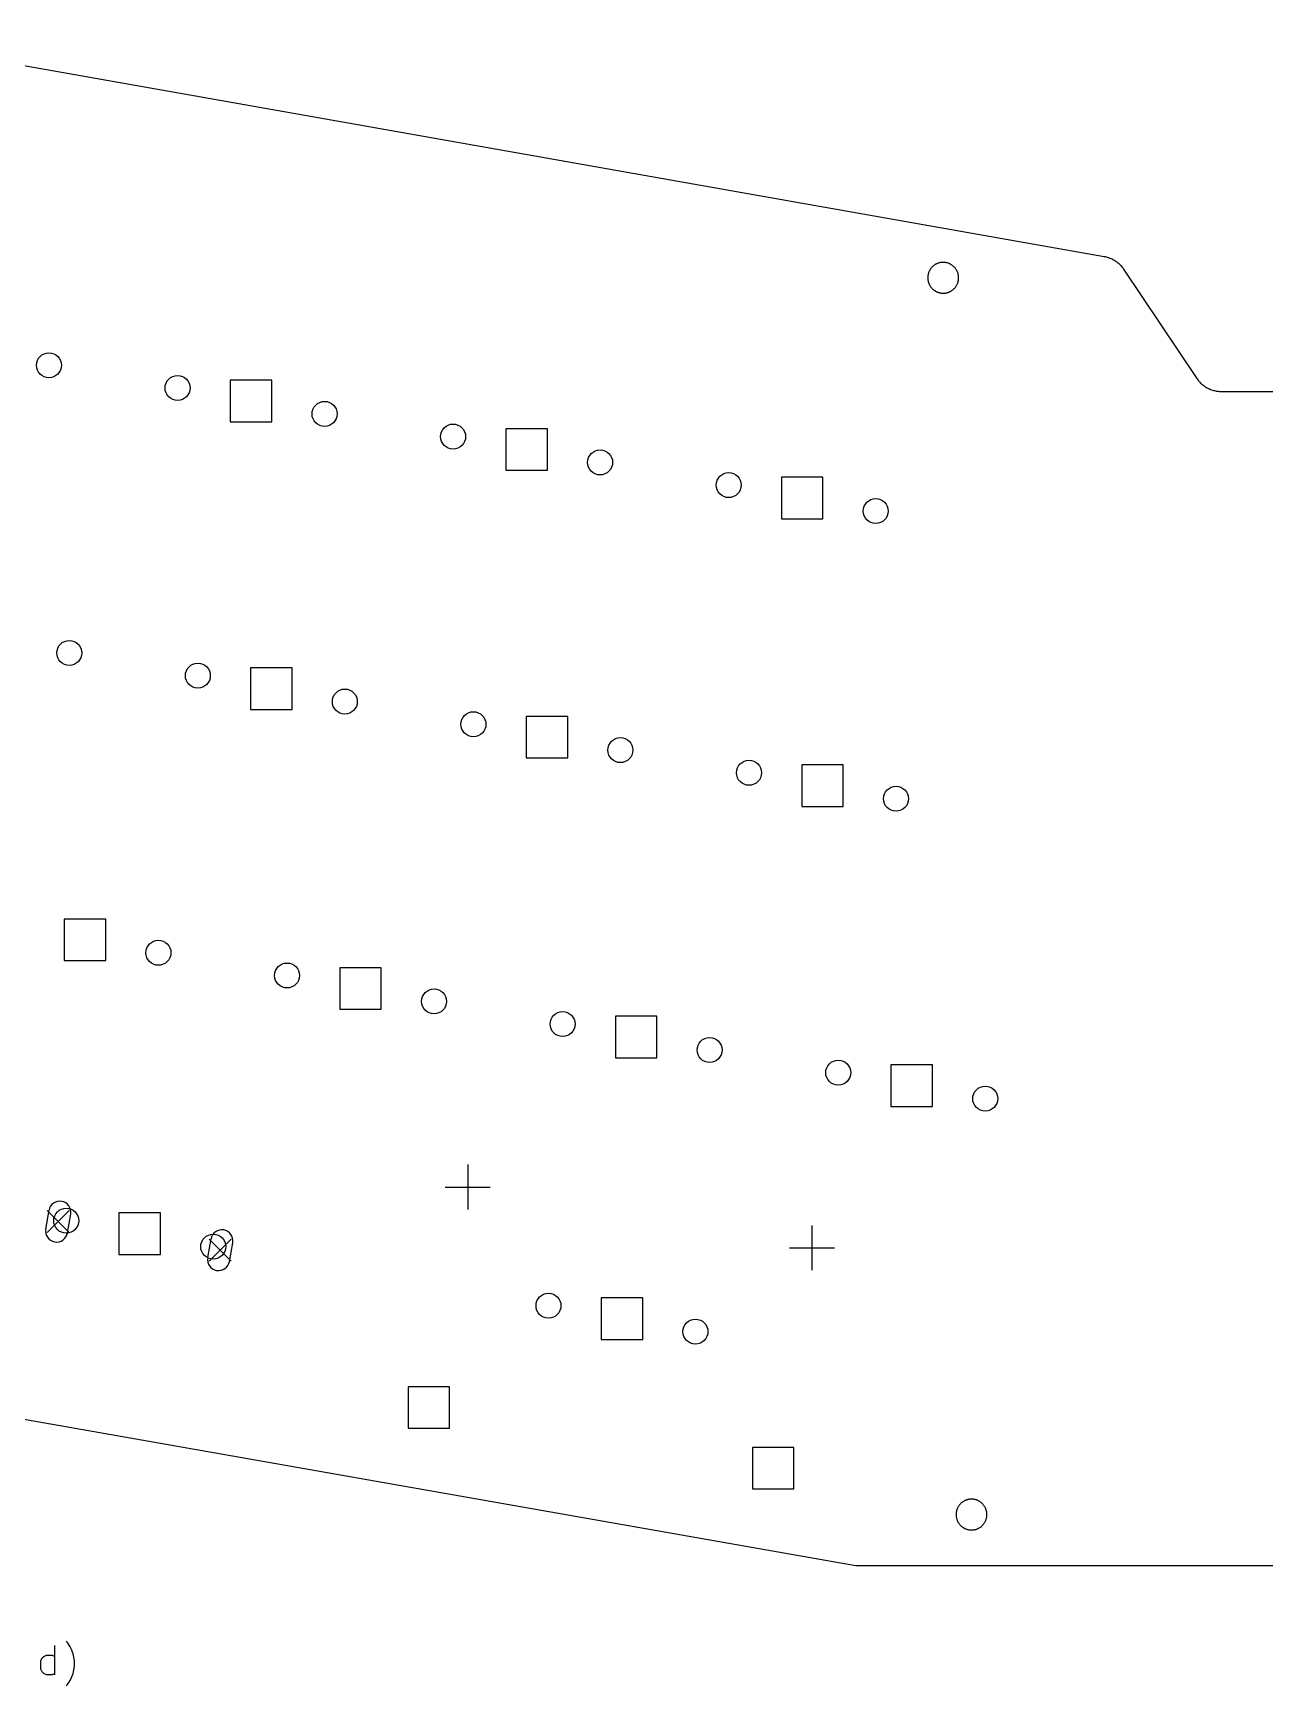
# Model space of a CAD drawing. Extents: x 52 to 383, y -189 to -68.
# Drawn here: x 135.1 to 219, y -180.6 to -68 of the extents above; entities that cross this region are included whole.
import ezdxf

# ---------------------------------------------------------------- set-up
doc = ezdxf.new("R2010")
doc.units = 0
doc.layers.add('BLACK', color=7, linetype='CONTINUOUS')

msp = doc.modelspace()

# ---------------------------------------------------------------- linework, layer by layer
at = {"layer": 'BLACK', "linetype": 'CONTINUOUS'}
for p, q in [((121.931, -68.0206), (208.033, -83.2315)), ((208.033, -83.2315), (208.099, -83.2443)), ((208.099, -83.2443), (208.165, -83.2593)), ((208.165, -83.2593), (208.23, -83.2765)), ((196.062, -84.3764), (196.052, -84.4114)), ((196.073, -84.3417), (196.062, -84.3764)), ((196.085, -84.3074), (196.073, -84.3417)), ((196.099, -84.2736), (196.085, -84.3074)), ((196.114, -84.2402), (196.099, -84.2736)), ((196.13, -84.2074), (196.114, -84.2402)), ((196.147, -84.1752), (196.13, -84.2074)), ((196.165, -84.1436), (196.147, -84.1752)), ((196.184, -84.1126), (196.165, -84.1436)), ((196.204, -84.0824), (196.184, -84.1126)), ((196.226, -84.0528), (196.204, -84.0824)), ((196.248, -84.024), (196.226, -84.0528)), ((196.271, -83.996), (196.248, -84.024)), ((196.296, -83.9688), (196.271, -83.996)), ((196.321, -83.9425), (196.296, -83.9688)), ((196.347, -83.917), (196.321, -83.9425)), ((196.374, -83.8925), (196.347, -83.917)), ((196.402, -83.869), (196.374, -83.8925)), ((196.43, -83.8464), (196.402, -83.869)), ((196.46, -83.8248), (196.43, -83.8464)), ((196.49, -83.8043), (196.46, -83.8248)), ((196.521, -83.7848), (196.49, -83.8043)), ((196.552, -83.7664), (196.521, -83.7848)), ((196.584, -83.7491), (196.552, -83.7664)), ((196.617, -83.7329), (196.584, -83.7491)), ((196.65, -83.7178), (196.617, -83.7329)), ((196.684, -83.704), (196.65, -83.7178)), ((196.718, -83.6913), (196.684, -83.704)), ((196.752, -83.6798), (196.718, -83.6913)), ((196.787, -83.6695), (196.752, -83.6798)), ((196.823, -83.6604), (196.787, -83.6695)), ((196.858, -83.6525), (196.823, -83.6604)), ((196.894, -83.6459), (196.858, -83.6525)), ((196.93, -83.6406), (196.894, -83.6459)), ((196.966, -83.6365), (196.93, -83.6406)), ((197.003, -83.6336), (196.966, -83.6365)), ((197.039, -83.6321), (197.003, -83.6336)), ((197.076, -83.6317), (197.039, -83.6321)), ((197.112, -83.6327), (197.076, -83.6317)), ((197.148, -83.6349), (197.112, -83.6327)), ((197.185, -83.6384), (197.148, -83.6349)), ((197.221, -83.6431), (197.185, -83.6384)), ((197.257, -83.6491), (197.221, -83.6431)), ((197.293, -83.6563), (197.257, -83.6491)), ((197.328, -83.6648), (197.293, -83.6563)), ((197.363, -83.6745), (197.328, -83.6648)), ((197.398, -83.6854), (197.363, -83.6745)), ((197.432, -83.6975), (197.398, -83.6854)), ((197.466, -83.7108), (197.432, -83.6975)), ((197.5, -83.7252), (197.466, -83.7108)), ((197.533, -83.7408), (197.5, -83.7252)), ((197.565, -83.7576), (197.533, -83.7408)), ((197.597, -83.7754), (197.565, -83.7576)), ((197.628, -83.7944), (197.597, -83.7754)), ((197.658, -83.8144), (197.628, -83.7944)), ((197.688, -83.8355), (197.658, -83.8144)), ((197.717, -83.8575), (197.688, -83.8355)), ((197.745, -83.8806), (197.717, -83.8575)), ((197.773, -83.9047), (197.745, -83.8806)), ((197.799, -83.9296), (197.773, -83.9047)), ((197.825, -83.9555), (197.799, -83.9296)), ((197.85, -83.9823), (197.825, -83.9555)), ((197.873, -84.0099), (197.85, -83.9823)), ((197.896, -84.0383), (197.873, -84.0099)), ((197.918, -84.0675), (197.896, -84.0383)), ((197.939, -84.0974), (197.918, -84.0675)), ((197.959, -84.128), (197.939, -84.0974)), ((197.977, -84.1593), (197.959, -84.128)), ((197.995, -84.1913), (197.977, -84.1593)), ((198.011, -84.2238), (197.995, -84.1913)), ((198.027, -84.2568), (198.011, -84.2238)), ((198.041, -84.2904), (198.027, -84.2568)), ((198.054, -84.3245), (198.041, -84.2904)), ((198.066, -84.359), (198.054, -84.3245)), ((198.076, -84.3938), (198.066, -84.359)), ((198.086, -84.4291), (198.076, -84.3938)), ((208.23, -83.2765), (208.294, -83.2958)), ((208.294, -83.2958), (208.357, -83.3173)), ((208.357, -83.3173), (208.42, -83.3409)), ((208.42, -83.3409), (208.482, -83.3667)), ((208.482, -83.3667), (208.543, -83.3944)), ((208.543, -83.3944), (208.604, -83.4243)), ((208.604, -83.4243), (208.663, -83.4561)), ((208.663, -83.4561), (208.721, -83.4899)), ((208.721, -83.4899), (208.778, -83.5256)), ((208.778, -83.5256), (208.833, -83.5632)), ((208.833, -83.5632), (208.888, -83.6026)), ((208.888, -83.6026), (208.94, -83.6439)), ((208.94, -83.6439), (208.992, -83.6869)), ((208.992, -83.6869), (209.042, -83.7316)), ((209.042, -83.7316), (209.091, -83.7779)), ((209.091, -83.7779), (209.138, -83.8259)), ((209.138, -83.8259), (209.183, -83.8754)), ((209.183, -83.8754), (209.227, -83.9264)), ((209.227, -83.9264), (209.269, -83.9789)), ((209.269, -83.9789), (209.309, -84.0327)), ((209.309, -84.0327), (209.347, -84.0878)), ((209.347, -84.0878), (214.336, -91.5345)), ((196.018, -84.6271), (196.017, -84.6635)), ((196.017, -84.6635), (196.017, -84.6999)), ((196.017, -84.6999), (196.018, -84.7364)), ((196.02, -84.5907), (196.018, -84.6271)), ((196.018, -84.7364), (196.02, -84.7727)), ((196.024, -84.5544), (196.02, -84.5907)), ((196.02, -84.7727), (196.024, -84.809)), ((196.029, -84.5183), (196.024, -84.5544)), ((196.024, -84.809), (196.029, -84.8451)), ((196.036, -84.4824), (196.029, -84.5183)), ((196.029, -84.8451), (196.036, -84.881)), ((196.043, -84.4468), (196.036, -84.4824)), ((196.036, -84.881), (196.043, -84.9166)), ((196.052, -84.4114), (196.043, -84.4468)), ((196.043, -84.9166), (196.052, -84.952)), ((196.052, -84.952), (196.062, -84.987)), ((196.062, -84.987), (196.073, -85.0217)), ((196.073, -85.0217), (196.085, -85.056)), ((196.085, -85.056), (196.099, -85.0898)), ((196.099, -85.0898), (196.114, -85.1232)), ((196.114, -85.1232), (196.13, -85.156)), ((196.13, -85.156), (196.147, -85.1882)), ((196.147, -85.1882), (196.165, -85.2198)), ((196.165, -85.2198), (196.184, -85.2508)), ((196.184, -85.2508), (196.204, -85.2811)), ((196.204, -85.2811), (196.226, -85.3106)), ((196.226, -85.3106), (196.248, -85.3394)), ((196.248, -85.3394), (196.271, -85.3674)), ((196.271, -85.3674), (196.296, -85.3946)), ((196.296, -85.3946), (196.321, -85.4209)), ((196.321, -85.4209), (196.347, -85.4464)), ((196.347, -85.4464), (196.374, -85.4709)), ((196.374, -85.4709), (196.402, -85.4944)), ((196.402, -85.4944), (196.43, -85.517)), ((196.43, -85.517), (196.46, -85.5386)), ((197.688, -85.5279), (197.717, -85.5059)), ((197.717, -85.5059), (197.745, -85.4828)), ((197.745, -85.4828), (197.773, -85.4587)), ((197.773, -85.4587), (197.799, -85.4338)), ((197.799, -85.4338), (197.825, -85.4079)), ((197.825, -85.4079), (197.85, -85.3811)), ((197.85, -85.3811), (197.873, -85.3535)), ((197.873, -85.3535), (197.896, -85.3251)), ((197.896, -85.3251), (197.918, -85.2959)), ((197.918, -85.2959), (197.939, -85.266)), ((197.939, -85.266), (197.959, -85.2354)), ((197.959, -85.2354), (197.977, -85.2041)), ((197.977, -85.2041), (197.995, -85.1721)), ((197.995, -85.1721), (198.011, -85.1396)), ((198.011, -85.1396), (198.027, -85.1066)), ((198.027, -85.1066), (198.041, -85.073)), ((198.041, -85.073), (198.054, -85.0389)), ((198.054, -85.0389), (198.066, -85.0044)), ((198.066, -85.0044), (198.076, -84.9696)), ((198.076, -84.9696), (198.086, -84.9343)), ((198.094, -84.4646), (198.086, -84.4291)), ((198.086, -84.9343), (198.094, -84.8988)), ((198.101, -84.5004), (198.094, -84.4646)), ((198.094, -84.8988), (198.101, -84.863)), ((198.106, -84.5364), (198.101, -84.5004)), ((198.101, -84.863), (198.106, -84.827)), ((198.111, -84.5726), (198.106, -84.5364)), ((198.106, -84.827), (198.111, -84.7909)), ((198.114, -84.6089), (198.111, -84.5726)), ((198.111, -84.7909), (198.114, -84.7545)), ((198.116, -84.6453), (198.114, -84.6089)), ((198.114, -84.7545), (198.116, -84.7181)), ((198.117, -84.6817), (198.116, -84.6453)), ((198.116, -84.7181), (198.117, -84.6817)), ((196.46, -85.5386), (196.49, -85.5591)), ((196.49, -85.5591), (196.521, -85.5786)), ((196.521, -85.5786), (196.552, -85.597)), ((196.552, -85.597), (196.584, -85.6143)), ((196.584, -85.6143), (196.617, -85.6305)), ((196.617, -85.6305), (196.65, -85.6456)), ((196.65, -85.6456), (196.684, -85.6594)), ((196.684, -85.6594), (196.718, -85.6721)), ((196.718, -85.6721), (196.752, -85.6836)), ((196.752, -85.6836), (196.787, -85.6939)), ((196.787, -85.6939), (196.823, -85.703)), ((196.823, -85.703), (196.858, -85.7109)), ((196.858, -85.7109), (196.894, -85.7175)), ((196.894, -85.7175), (196.93, -85.7228)), ((196.93, -85.7228), (196.966, -85.7269)), ((196.966, -85.7269), (197.003, -85.7298)), ((197.003, -85.7298), (197.039, -85.7313)), ((197.039, -85.7313), (197.076, -85.7317)), ((197.076, -85.7317), (197.112, -85.7307)), ((197.112, -85.7307), (197.148, -85.7285)), ((197.148, -85.7285), (197.185, -85.725)), ((197.185, -85.725), (197.221, -85.7203)), ((197.221, -85.7203), (197.257, -85.7143)), ((197.257, -85.7143), (197.293, -85.7071)), ((197.293, -85.7071), (197.328, -85.6986)), ((197.328, -85.6986), (197.363, -85.6889)), ((197.363, -85.6889), (197.398, -85.678)), ((197.398, -85.678), (197.432, -85.6659)), ((197.432, -85.6659), (197.466, -85.6526)), ((197.466, -85.6526), (197.5, -85.6382)), ((197.5, -85.6382), (197.533, -85.6226)), ((197.533, -85.6226), (197.565, -85.6058)), ((197.565, -85.6058), (197.597, -85.588)), ((197.597, -85.588), (197.628, -85.569)), ((197.628, -85.569), (197.658, -85.549)), ((197.658, -85.549), (197.688, -85.5279)), ((151.363, -91.6498), (148.535, -91.6498)), ((148.535, -91.6498), (148.535, -94.4782)), ((151.363, -94.4782), (151.363, -91.6498)), ((214.336, -91.5345), (214.375, -91.59)), ((214.375, -91.59), (214.415, -91.6442)), ((214.415, -91.6442), (214.457, -91.697)), ((214.457, -91.697), (214.501, -91.7483)), ((214.501, -91.7483), (214.547, -91.7982)), ((214.547, -91.7982), (214.594, -91.8464)), ((214.594, -91.8464), (214.643, -91.893)), ((214.643, -91.893), (214.694, -91.938)), ((214.694, -91.938), (214.746, -91.9812)), ((214.746, -91.9812), (214.799, -92.0226)), ((214.799, -92.0226), (214.854, -92.0622)), ((214.854, -92.0622), (214.91, -92.0999)), ((214.91, -92.0999), (214.968, -92.1357)), ((214.968, -92.1357), (215.026, -92.1695)), ((215.026, -92.1695), (215.086, -92.2014)), ((215.086, -92.2014), (215.147, -92.2312)), ((215.147, -92.2312), (215.208, -92.2589)), ((215.208, -92.2589), (215.271, -92.2845)), ((215.271, -92.2845), (215.334, -92.308)), ((215.334, -92.308), (215.398, -92.3294)), ((215.398, -92.3294), (215.463, -92.3485)), ((215.463, -92.3485), (215.529, -92.3655)), ((215.529, -92.3655), (215.595, -92.3802)), ((215.595, -92.3802), (215.661, -92.3927)), ((215.661, -92.3927), (215.728, -92.403)), ((215.728, -92.403), (215.795, -92.411)), ((215.795, -92.411), (215.863, -92.4167)), ((215.863, -92.4167), (215.93, -92.4201)), ((215.93, -92.4201), (215.998, -92.4213)), ((215.998, -92.4213), (221.942, -92.4213)), ((148.535, -94.4782), (151.363, -94.4782)), ((170.124, -94.9578), (167.295, -94.9578)), ((167.295, -94.9578), (167.295, -97.7862)), ((170.124, -97.7862), (170.124, -94.9578)), ((167.295, -97.7862), (170.124, -97.7862)), ((188.884, -98.2658), (186.056, -98.2658)), ((186.056, -98.2658), (186.056, -101.094)), ((188.884, -101.094), (188.884, -98.2658)), ((186.056, -101.094), (188.884, -101.094)), ((152.745, -111.237), (149.917, -111.237)), ((149.917, -111.237), (149.917, -114.066)), ((152.745, -114.066), (152.745, -111.237)), ((149.917, -114.066), (152.745, -114.066)), ((171.506, -114.545), (168.677, -114.545)), ((168.677, -114.545), (168.677, -117.374)), ((171.506, -117.374), (171.506, -114.545)), ((168.677, -117.374), (171.506, -117.374)), ((190.266, -117.853), (187.438, -117.853)), ((187.438, -117.853), (187.438, -120.682)), ((190.266, -120.682), (190.266, -117.853)), ((187.438, -120.682), (190.266, -120.682)), ((140.057, -128.344), (137.229, -128.344)), ((137.229, -128.344), (137.229, -131.172)), ((140.057, -131.172), (140.057, -128.344)), ((137.229, -131.172), (140.057, -131.172)), ((158.818, -131.652), (155.989, -131.652)), ((155.989, -131.652), (155.989, -134.48)), ((158.818, -134.48), (158.818, -131.652)), ((155.989, -134.48), (158.818, -134.48)), ((177.578, -134.96), (174.75, -134.96)), ((174.75, -134.96), (174.75, -137.788)), ((177.578, -137.788), (177.578, -134.96)), ((174.75, -137.788), (177.578, -137.788)), ((196.339, -138.268), (193.51, -138.268)), ((193.51, -138.268), (193.51, -141.096)), ((196.339, -141.096), (196.339, -138.268)), ((193.51, -141.096), (196.339, -141.096)), ((164.697, -145.063), (164.697, -148.113)), ((163.172, -146.588), (166.222, -146.588)), ((135.971, -149.449), (136.196, -148.169)), ((136.072, -148.189), (137.572, -149.689)), ((137.572, -148.189), (136.072, -149.689)), ((137.448, -149.709), (137.674, -148.429)), ((143.784, -148.345), (140.956, -148.345)), ((140.956, -148.345), (140.956, -151.174)), ((143.784, -151.174), (143.784, -148.345)), ((188.136, -149.196), (188.136, -152.246)), ((147, -151.394), (147.226, -150.113)), ((147.102, -150.134), (148.602, -151.634)), ((148.602, -150.134), (147.102, -151.634)), ((148.478, -151.654), (148.703, -150.374)), ((186.611, -150.721), (189.661, -150.721)), ((140.956, -151.174), (143.784, -151.174)), ((176.615, -154.134), (173.787, -154.134)), ((173.787, -154.134), (173.787, -156.963)), ((176.615, -156.963), (176.615, -154.134)), ((173.787, -156.963), (176.615, -156.963)), ((191.113, -172.386), (121.696, -160.167)), ((163.465, -160.182), (160.637, -160.182)), ((160.637, -160.182), (160.637, -163.011)), ((163.465, -163.011), (163.465, -160.182)), ((160.637, -163.011), (163.465, -163.011)), ((186.904, -164.315), (184.075, -164.315)), ((184.075, -164.315), (184.075, -167.144)), ((186.904, -167.144), (186.904, -164.315)), ((184.075, -167.144), (186.904, -167.144)), ((197.946, -168.795), (197.944, -168.832)), ((197.95, -168.759), (197.946, -168.795)), ((197.955, -168.723), (197.95, -168.759)), ((197.962, -168.687), (197.955, -168.723)), ((197.969, -168.652), (197.962, -168.687)), ((197.978, -168.616), (197.969, -168.652)), ((197.988, -168.581), (197.978, -168.616)), ((197.999, -168.546), (197.988, -168.581)), ((198.012, -168.512), (197.999, -168.546)), ((198.025, -168.478), (198.012, -168.512)), ((198.04, -168.445), (198.025, -168.478)), ((198.056, -168.412), (198.04, -168.445)), ((198.073, -168.38), (198.056, -168.412)), ((198.091, -168.348), (198.073, -168.38)), ((198.11, -168.317), (198.091, -168.348)), ((198.13, -168.287), (198.11, -168.317)), ((198.152, -168.258), (198.13, -168.287)), ((198.174, -168.229), (198.152, -168.258)), ((198.197, -168.201), (198.174, -168.229)), ((198.222, -168.174), (198.197, -168.201)), ((198.247, -168.147), (198.222, -168.174)), ((198.273, -168.122), (198.247, -168.147)), ((198.3, -168.097), (198.273, -168.122)), ((198.328, -168.074), (198.3, -168.097)), ((198.356, -168.051), (198.328, -168.074)), ((198.386, -168.03), (198.356, -168.051)), ((198.416, -168.009), (198.386, -168.03)), ((198.447, -167.99), (198.416, -168.009)), ((198.478, -167.971), (198.447, -167.99)), ((198.51, -167.954), (198.478, -167.971)), ((198.543, -167.938), (198.51, -167.954)), ((198.576, -167.923), (198.543, -167.938)), ((198.61, -167.909), (198.576, -167.923)), ((198.644, -167.896), (198.61, -167.909)), ((198.678, -167.885), (198.644, -167.896)), ((198.713, -167.874), (198.678, -167.885)), ((198.749, -167.865), (198.713, -167.874)), ((198.784, -167.857), (198.749, -167.865)), ((198.82, -167.851), (198.784, -167.857)), ((198.856, -167.845), (198.82, -167.851)), ((198.892, -167.841), (198.856, -167.845)), ((198.929, -167.838), (198.892, -167.841)), ((198.965, -167.837), (198.929, -167.838)), ((199.002, -167.837), (198.965, -167.837)), ((199.038, -167.837), (199.002, -167.837)), ((199.074, -167.84), (199.038, -167.837)), ((199.111, -167.843), (199.074, -167.84)), ((199.147, -167.848), (199.111, -167.843)), ((199.183, -167.854), (199.147, -167.848)), ((199.219, -167.861), (199.183, -167.854)), ((199.254, -167.87), (199.219, -167.861)), ((199.289, -167.879), (199.254, -167.87)), ((199.324, -167.89), (199.289, -167.879)), ((199.358, -167.902), (199.324, -167.89)), ((199.392, -167.916), (199.358, -167.902)), ((199.426, -167.93), (199.392, -167.916)), ((199.459, -167.946), (199.426, -167.93)), ((199.491, -167.962), (199.459, -167.946)), ((199.523, -167.98), (199.491, -167.962)), ((199.554, -167.999), (199.523, -167.98)), ((199.584, -168.019), (199.554, -167.999)), ((199.614, -168.04), (199.584, -168.019)), ((199.643, -168.062), (199.614, -168.04)), ((199.671, -168.085), (199.643, -168.062)), ((199.699, -168.109), (199.671, -168.085)), ((199.725, -168.134), (199.699, -168.109)), ((199.751, -168.16), (199.725, -168.134)), ((199.776, -168.187), (199.751, -168.16)), ((199.799, -168.215), (199.776, -168.187)), ((199.822, -168.243), (199.799, -168.215)), ((199.844, -168.272), (199.822, -168.243)), ((199.865, -168.302), (199.844, -168.272)), ((199.885, -168.333), (199.865, -168.302)), ((199.903, -168.364), (199.885, -168.333)), ((199.921, -168.396), (199.903, -168.364)), ((199.937, -168.429), (199.921, -168.396)), ((199.953, -168.462), (199.937, -168.429)), ((199.967, -168.495), (199.953, -168.462)), ((199.98, -168.529), (199.967, -168.495)), ((199.992, -168.564), (199.98, -168.529)), ((200.002, -168.599), (199.992, -168.564)), ((200.012, -168.634), (200.002, -168.599)), ((200.02, -168.669), (200.012, -168.634)), ((200.027, -168.705), (200.02, -168.669)), ((200.032, -168.741), (200.027, -168.705)), ((200.037, -168.777), (200.032, -168.741)), ((200.04, -168.814), (200.037, -168.777)), ((197.944, -168.832), (197.943, -168.868)), ((197.943, -168.868), (197.943, -168.905)), ((197.943, -168.905), (197.944, -168.941)), ((197.944, -168.941), (197.946, -168.977)), ((197.946, -168.977), (197.95, -169.014)), ((197.95, -169.014), (197.955, -169.05)), ((197.955, -169.05), (197.962, -169.086)), ((197.962, -169.086), (197.969, -169.121)), ((197.969, -169.121), (197.978, -169.157)), ((197.978, -169.157), (197.988, -169.192)), ((197.988, -169.192), (197.999, -169.227)), ((197.999, -169.227), (198.012, -169.261)), ((198.012, -169.261), (198.025, -169.295)), ((198.025, -169.295), (198.04, -169.328)), ((198.04, -169.328), (198.056, -169.361)), ((198.056, -169.361), (198.073, -169.393)), ((198.073, -169.393), (198.091, -169.425)), ((198.091, -169.425), (198.11, -169.456)), ((198.11, -169.456), (198.13, -169.486)), ((198.13, -169.486), (198.152, -169.515)), ((198.152, -169.515), (198.174, -169.544)), ((198.174, -169.544), (198.197, -169.572)), ((198.197, -169.572), (198.222, -169.599)), ((198.222, -169.599), (198.247, -169.626)), ((198.247, -169.626), (198.273, -169.651)), ((198.273, -169.651), (198.3, -169.676)), ((198.3, -169.676), (198.328, -169.699)), ((198.328, -169.699), (198.356, -169.722)), ((198.356, -169.722), (198.386, -169.743)), ((198.386, -169.743), (198.416, -169.764)), ((198.416, -169.764), (198.447, -169.783)), ((198.447, -169.783), (198.478, -169.802)), ((198.478, -169.802), (198.51, -169.819)), ((198.51, -169.819), (198.543, -169.835)), ((198.543, -169.835), (198.576, -169.85)), ((198.576, -169.85), (198.61, -169.864)), ((198.61, -169.864), (198.644, -169.877)), ((198.644, -169.877), (198.678, -169.888)), ((198.678, -169.888), (198.713, -169.899)), ((198.713, -169.899), (198.749, -169.908)), ((198.749, -169.908), (198.784, -169.916)), ((198.784, -169.916), (198.82, -169.922)), ((198.82, -169.922), (198.856, -169.928)), ((199.147, -169.925), (199.183, -169.919)), ((199.183, -169.919), (199.219, -169.912)), ((199.219, -169.912), (199.254, -169.903)), ((199.254, -169.903), (199.289, -169.894)), ((199.289, -169.894), (199.324, -169.883)), ((199.324, -169.883), (199.358, -169.871)), ((199.358, -169.871), (199.392, -169.857)), ((199.392, -169.857), (199.426, -169.843)), ((199.426, -169.843), (199.459, -169.827)), ((199.459, -169.827), (199.491, -169.811)), ((199.491, -169.811), (199.523, -169.793)), ((199.523, -169.793), (199.554, -169.774)), ((199.554, -169.774), (199.584, -169.754)), ((199.584, -169.754), (199.614, -169.733)), ((199.614, -169.733), (199.643, -169.711)), ((199.643, -169.711), (199.671, -169.688)), ((199.671, -169.688), (199.699, -169.664)), ((199.699, -169.664), (199.725, -169.639)), ((199.725, -169.639), (199.751, -169.613)), ((199.751, -169.613), (199.776, -169.586)), ((199.776, -169.586), (199.799, -169.558)), ((199.799, -169.558), (199.822, -169.53)), ((199.822, -169.53), (199.844, -169.501)), ((199.844, -169.501), (199.865, -169.471)), ((199.865, -169.471), (199.885, -169.44)), ((199.885, -169.44), (199.903, -169.409)), ((199.903, -169.409), (199.921, -169.377)), ((199.921, -169.377), (199.937, -169.344)), ((199.937, -169.344), (199.953, -169.311)), ((199.953, -169.311), (199.967, -169.278)), ((199.967, -169.278), (199.98, -169.244)), ((199.98, -169.244), (199.992, -169.209)), ((199.992, -169.209), (200.002, -169.174)), ((200.002, -169.174), (200.012, -169.139)), ((200.012, -169.139), (200.02, -169.104)), ((200.02, -169.104), (200.027, -169.068)), ((200.027, -169.068), (200.032, -169.032)), ((200.032, -169.032), (200.037, -168.996)), ((200.037, -168.996), (200.04, -168.959)), ((200.042, -168.85), (200.04, -168.814)), ((200.04, -168.959), (200.042, -168.923)), ((200.043, -168.886), (200.042, -168.85)), ((200.042, -168.923), (200.043, -168.886)), ((198.856, -169.928), (198.892, -169.932)), ((198.892, -169.932), (198.929, -169.935)), ((198.929, -169.935), (198.965, -169.936)), ((198.965, -169.936), (199.002, -169.936)), ((199.002, -169.936), (199.038, -169.935)), ((199.038, -169.935), (199.074, -169.933)), ((199.074, -169.933), (199.111, -169.93)), ((199.111, -169.93), (199.147, -169.925)), ((246.07, -172.386), (191.113, -172.386)), ((136.594, -179.791), (136.594, -177.791)), ((137.452, -177.601), (137.356, -177.506)), ((137.642, -177.886), (137.452, -177.601)), ((135.642, -178.839), (135.737, -178.648)), ((135.642, -179.41), (135.642, -178.839)), ((135.737, -178.648), (135.833, -178.553)), ((135.833, -178.553), (136.023, -178.458)), ((136.023, -178.458), (136.404, -178.458)), ((136.404, -178.458), (136.594, -178.553)), ((137.737, -178.077), (137.642, -177.886)), ((137.833, -178.363), (137.737, -178.077)), ((137.928, -178.839), (137.833, -178.363)), ((137.928, -179.22), (137.928, -178.839)), ((135.737, -179.601), (135.642, -179.41)), ((135.833, -179.696), (135.737, -179.601)), ((136.023, -179.791), (135.833, -179.696)), ((136.404, -179.791), (136.023, -179.791)), ((136.594, -179.696), (136.404, -179.791)), ((137.642, -180.172), (137.737, -179.982)), ((137.737, -179.982), (137.833, -179.696)), ((137.833, -179.696), (137.928, -179.22)), ((137.356, -180.553), (137.452, -180.458)), ((137.452, -180.458), (137.642, -180.172))]:
    msp.add_line(p, q, dxfattribs=at)
at = {"layer": 'BLACK'}
for centre in [(136.191, -90.6381), (144.946, -92.1819), (154.952, -93.9461), (163.707, -95.4899), (173.712, -97.2541), (182.467, -98.7979), (192.473, -100.562), (137.573, -110.226), (146.328, -111.769), (156.334, -113.534), (165.089, -115.077), (175.094, -116.842), (183.849, -118.385), (193.855, -120.15), (143.646, -130.64), (152.401, -132.184), (162.406, -133.948), (171.161, -135.492), (181.167, -137.256), (189.922, -138.8), (199.927, -140.564), (137.367, -148.877), (147.373, -150.641), (170.198, -154.666), (180.204, -156.43)]:
    msp.add_circle(centre, 0.85, dxfattribs=at)
for centre, start, end in [((136.935, -148.299), 350, 530), ((136.709, -149.579), 170, 350), ((147.965, -150.244), 350, 530), ((147.739, -151.524), 170, 350)]:
    msp.add_arc(centre, 0.75, start, end, dxfattribs=at)

doc.saveas('drawing.dxf')
